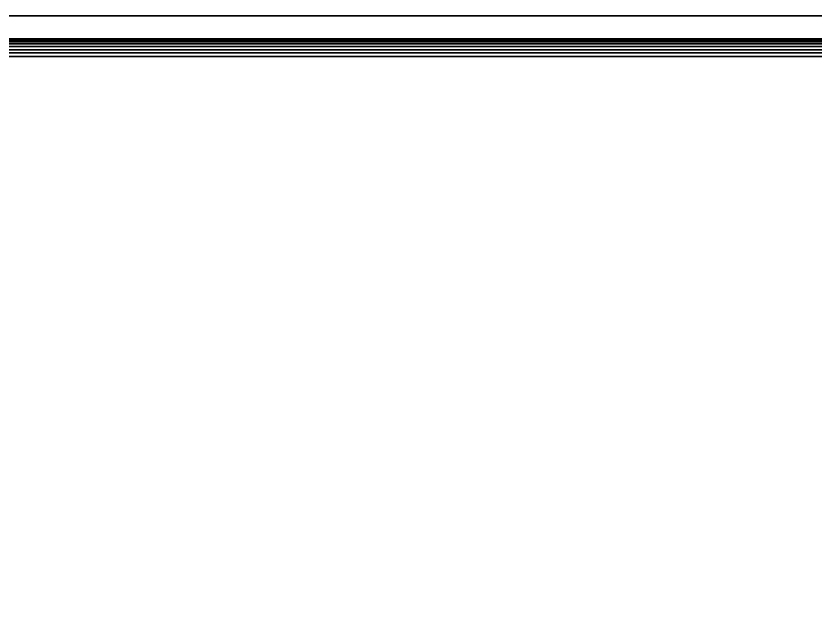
# Model space of a CAD drawing. Header units: millimetres. Extents: x -1 to 1800, y -1098 to 1.
# Drawn here: x 857 to 1311, y -346.3 to 0 of the extents above; entities that cross this region are included whole.
import ezdxf

# ---------------------------------------------------------------- set-up
doc = ezdxf.new("R2010")
doc.units = ezdxf.units.MM
doc.linetypes.add('NASCOSTA', pattern=[9.525, 6.35, -3.175])
for name, color, linetype in [('IQ_200_2D', 1, 'Continuous'), ('IQ_200_3D', 1, 'Continuous'), ('IQ_204_2D', 7, 'Continuous')]:
    doc.layers.add(name, color=color, linetype=linetype)

msp = doc.modelspace()

# ---------------------------------------------------------------- linework, layer by layer
at = {"layer": 'IQ_200_2D'}
msp.add_line((0, -13), (1799, -13), dxfattribs=at)
msp.add_lwpolyline([(0, 0), (1799, 0), (1799, -700), (0, -700)], close=True, dxfattribs=at)
at = {"layer": 'IQ_200_3D'}
for points in [[(1799, 0, 850), (0, 0, 850), (0, 0, 1000), (1799, 0, 1000)], [(1799, 0, 1000), (0, 0, 1000), (0, -13, 1000), (1799, -13, 1000)], [(1797, -645, 150), (2, -645, 150), (2, 0, 150), (1797, 0, 150)], [(1797, 0, 150), (2, 0, 150), (2, 0, 850), (1797, 0, 850)]]:
    msp.add_3dface(points, dxfattribs=at)
at = {"layer": 'IQ_204_2D', "color": 7, "linetype": 'NASCOSTA', "ltscale": 10}
msp.add_lwpolyline([(2, 0), (1797, 0), (1797, -645), (2, -645)], close=True, dxfattribs=at)

# ---------------------------------------------------------------- meshes
at = {"layer": 'IQ_200_3D'}
mesh = msp.add_polyface(dxfattribs=at)
corners = [(0, -13, 1000), (0, -13, 910), (0, -13.19, 908.05), (0, -13.76, 906.17), (0, -14.69, 904.44), (0, -15.93, 902.93), (0, -17.44, 901.69), (0, -19.17, 900.76), (0, -21.05, 900.19), (0, -23, 900), (0, -700, 900), (1799, -13, 1000), (1799, -13, 910), (1799, -13.19, 908.05), (1799, -13.76, 906.17), (1799, -14.69, 904.44), (1799, -15.93, 902.93), (1799, -17.44, 901.69), (1799, -19.17, 900.76), (1799, -21.05, 900.19), (1799, -23, 900), (1799, -700, 900)]
mesh.append_faces([[corners[k] for k in face] for face in [(9, 20, 21, 10)]], dxfattribs={"vtx0": -1})
mesh.append_faces([[corners[k] for k in face] for face in [(1, 12, 13, 2), (2, 13, 14, 3), (3, 14, 15, 4), (4, 15, 16, 5), (5, 16, 17, 6), (6, 17, 18, 7), (7, 18, 19, 8), (8, 19, 20, 9)]], dxfattribs={"vtx0": -1, "vtx2": -1})
mesh.append_faces([[corners[k] for k in face] for face in [(0, 11, 12, 1)]], dxfattribs={"vtx2": -1})

doc.saveas('drawing.dxf')
